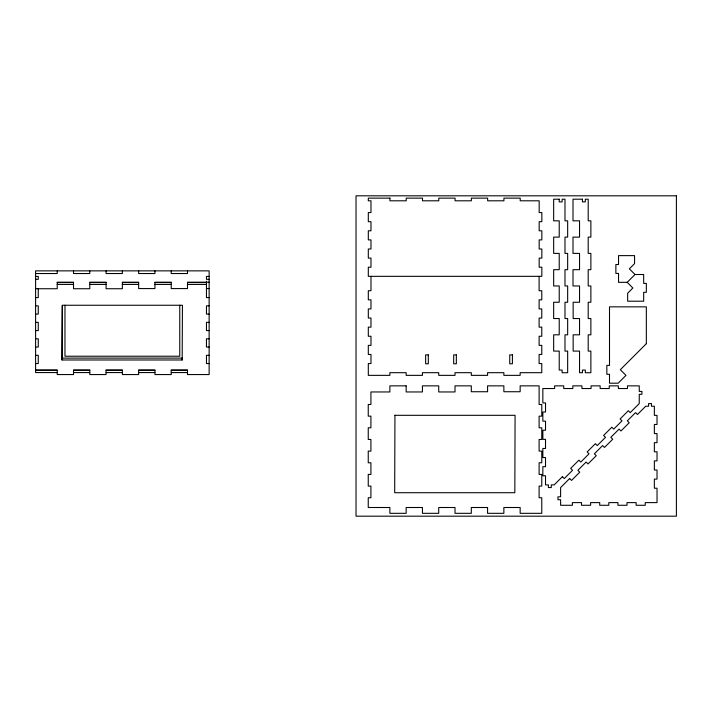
<?xml version="1.0" encoding="UTF-8"?>
<svg xmlns="http://www.w3.org/2000/svg" width="712" height="712" viewBox="0 0 712 712"><rect width="100%" height="100%" fill="white"/><g stroke="black" fill="none" stroke-linecap="round" stroke-linejoin="round"><path stroke-width="1.07" d="M62.042 359.987L62.3 305.252L182.432 305.252L182.183 359.987L62.042 359.987L62.291 305.555M627.201 282.326L635.024 274.503L643.675 274.503L643.675 283.403L646.345 283.403L646.345 292.303L643.675 292.303L643.675 301.203L627.655 301.203L627.655 293.193L632.861 287.986L627.201 282.326L618.541 282.326L618.541 273.426L615.871 273.426L615.871 264.526L618.541 264.526L618.541 255.626L634.561 255.626L634.561 263.636L629.355 268.842L635.024 274.503M35.6 273.533L57.227 273.533L57.227 270.863M35.6 276.425L38.27 276.425L38.27 279.309L35.6 279.309M209.132 276.425L206.462 276.425L206.462 279.309L209.132 279.309M209.132 282.192L187.505 282.192L187.505 288.582L171.218 288.582L171.218 282.192L154.94 282.192L154.94 288.582L138.653 288.582L138.653 282.192L122.366 282.192L122.366 288.734L106.079 288.734L106.079 282.192L89.792 282.192L89.792 288.734L73.514 288.734L73.514 282.192L57.227 282.192L57.227 288.734L35.6 288.734M57.227 282.539L73.514 282.539M89.792 282.539L106.079 282.539M122.366 282.539L138.653 282.539M154.94 282.539L171.218 282.539M187.505 282.539L206.462 282.539M57.227 284.435L73.514 284.435M89.792 284.435L106.079 284.435M122.366 284.435L138.653 284.435M154.94 284.435L171.218 284.435M187.505 284.435L206.462 284.435M206.462 288.582L209.132 288.582M35.6 297.607L38.27 297.607L38.27 288.582M209.132 297.607L206.462 297.607L206.462 281.285M35.6 305.849L38.27 305.849L38.27 314.09L35.6 314.09M209.132 305.849L206.462 305.849L206.462 314.09L209.132 314.09M35.6 322.331L38.27 322.331L38.27 330.573L35.6 330.573M209.132 322.331L206.462 322.331L206.462 330.573L209.132 330.573M35.6 338.814L38.27 338.814L38.27 347.055L35.6 347.055M209.132 338.814L206.462 338.814L206.462 347.055L209.132 347.055M35.6 355.297L38.27 355.297L38.27 363.538L35.6 363.538M209.132 355.297L206.462 355.297L206.462 363.538L209.132 363.538M62.042 358.1L182.183 358.1L182.183 359.987M35.6 369.893L57.227 369.893L57.227 374.557L73.514 374.557L73.514 369.893L89.792 369.893L89.792 374.557L106.079 374.557L106.079 369.893L122.366 369.893L122.366 374.557L138.653 374.557L138.653 369.893L154.94 369.893L154.94 374.557L171.218 374.557L171.218 369.893L187.505 369.893L187.505 374.557L209.132 374.557L209.132 270.863L35.6 270.863L35.6 372.563L57.227 372.563M35.6 370.445L57.227 370.445M73.514 370.445L89.792 370.445M106.079 370.445L122.366 370.445M138.653 370.445L154.94 370.445M171.218 370.445L187.505 370.445M73.514 372.563L89.792 372.563M106.079 372.563L122.366 372.563M138.653 372.563L154.94 372.563M171.218 372.563L187.505 372.563M539.109 276.327L539.109 290.719L541.779 290.719L541.779 299.832L539.109 299.832L539.109 308.937L541.779 308.937L541.779 318.042L539.109 318.042L539.109 327.146L541.779 327.146L541.779 336.26L539.109 336.26L539.109 345.365L541.779 345.365L541.779 354.469L539.109 354.469L539.109 363.574L541.779 363.574L541.779 372.688L520.152 372.688L520.152 375.358L503.865 375.358L503.865 372.688L487.578 372.688L487.578 375.358L471.299 375.358L471.299 372.688L455.012 372.688L455.012 375.358L438.726 375.358L438.726 372.688L422.438 372.688L422.438 375.358L406.151 375.358L406.151 372.688L389.873 372.688L389.873 375.358L368.309 375.358L368.309 363.574L370.979 363.574L370.979 354.469L368.309 354.469L368.309 345.365L370.979 345.365L370.979 336.26L368.309 336.26L368.309 327.146L370.979 327.146L370.979 318.042L368.309 318.042L368.309 308.937L370.979 308.937L370.979 299.832L368.309 299.832L368.309 290.719L370.979 290.719L370.979 276.327M187.505 270.863L187.505 273.533L171.218 273.533L171.218 270.863M179.762 305.252L179.762 356.223L64.97 356.223L64.97 305.252M154.94 270.863L154.94 273.533L138.653 273.533L138.653 270.863M122.366 270.863L122.366 273.533L106.079 273.533L106.079 270.863M89.792 270.863L89.792 273.533L73.514 273.533L73.514 270.863M394.946 415.31L394.688 492.713L514.829 492.713L515.079 415.31L394.946 415.31M646.345 343.682L620.321 369.706L625.981 375.375L618.167 383.198L609.508 383.198L609.508 374.298L606.838 374.298L606.838 365.398L609.508 365.398L609.508 306.845L646.345 306.845L646.345 343.682M562.409 476.648L554.167 484.89L551.284 484.89L551.284 487.56L548.4 487.56L548.4 484.89L545.517 484.89L545.517 475.785L542.847 475.785L542.847 466.672L545.517 466.672L545.517 457.567L542.847 457.567L542.847 448.462L545.517 448.462L545.517 439.357L542.847 439.357L542.847 430.244L545.517 430.244L545.517 421.139L542.847 421.139L542.847 412.034L545.517 412.034L545.517 402.93L542.847 402.93L542.847 388.53L554.621 388.53L554.621 385.86L563.726 385.86L563.726 388.53L572.831 388.53L572.831 385.86L581.944 385.86L581.944 388.53L591.049 388.53L591.049 385.86L600.154 385.86L600.154 388.53L609.258 388.53L609.258 385.86L618.372 385.86L618.372 388.53L627.477 388.53L627.477 385.86L639.251 385.86L639.251 391.422L641.921 391.422L641.921 394.306L639.251 394.306L639.251 403.579L630.227 412.604L628.34 410.717L620.099 418.959L621.985 420.845L613.744 429.087L611.857 427.2L603.616 435.441L605.503 437.328L597.261 445.57L595.374 443.683L587.133 451.924L589.02 453.811L580.778 462.052L578.892 460.166L570.65 468.407L572.537 470.294L564.296 478.535L562.409 476.648M569.636 478.535L560.611 487.56L560.611 496.834L557.95 496.834L557.95 499.726L560.611 499.726L560.611 505.28L572.395 505.28L572.395 502.61L581.499 502.61L581.499 505.28L590.604 505.28L590.604 502.61L599.718 502.61L599.718 505.28L608.822 505.28L608.822 502.61L617.927 502.61L617.927 505.28L627.032 505.28L627.032 502.61L636.145 502.61L636.145 505.28L645.25 505.28L645.25 502.61L657.025 502.61L657.025 488.218L654.355 488.218L654.355 479.105L657.025 479.105L657.025 470L654.355 470L654.355 460.895L657.025 460.895L657.025 451.791L654.355 451.791L654.355 442.677L657.025 442.677L657.025 433.572L654.355 433.572L654.355 424.468L657.025 424.468L657.025 415.363L654.355 415.363L654.355 406.249L651.471 406.249L651.471 403.579L648.587 403.579L648.587 406.249L645.695 406.249L637.454 414.491L635.567 412.604L627.325 420.845L629.212 422.732L620.971 430.974L619.084 429.087L610.843 437.328L612.729 439.215L604.488 447.456L602.601 445.57L594.36 453.811L596.247 455.698L588.005 463.939L586.118 462.052L577.877 470.294L579.764 472.181L571.522 480.422L569.636 478.535M676.4 195.818L356.036 195.818L356.036 516.182L676.4 516.182L676.4 195.818M389.936 198.132L368.309 198.132L368.309 200.802L370.979 200.802L370.979 212.577L368.309 212.577L368.309 221.69L370.979 221.69L370.979 230.795L368.309 230.795L368.309 239.9L370.979 239.9L370.979 249.004L368.309 249.004L368.309 258.118L370.979 258.118L370.979 267.223L368.309 267.223L368.309 276.327L541.841 276.327L541.841 267.223L539.171 267.223L539.171 258.118L541.841 258.118L541.841 249.004L539.171 249.004L539.171 239.9L541.841 239.9L541.841 230.795L539.171 230.795L539.171 221.69L541.841 221.69L541.841 212.577L539.171 212.577L539.171 200.802L520.214 200.802L520.214 198.132L503.927 198.132L503.927 200.802L487.649 200.802L487.649 198.132L471.362 198.132L471.362 200.802L455.075 200.802L455.075 198.132L438.788 198.132L438.788 200.802L422.501 200.802L422.501 198.132L406.223 198.132L406.223 200.802L389.936 200.802L389.936 198.132M559.223 199.2L553.66 199.2L553.66 220.827L559.223 220.827L559.223 237.114L553.66 237.114L553.66 253.392L559.223 253.392L559.223 269.679L553.66 269.679L553.66 285.966L559.223 285.966L559.223 302.253L553.66 302.253L553.66 318.54L559.223 318.54L559.223 334.818L553.66 334.818L553.66 351.105L559.223 351.105L559.223 370.062L562.106 370.062L562.106 372.732L567.66 372.732L567.66 351.105L564.99 351.105L564.99 334.818L567.66 334.818L567.66 318.54L564.99 318.54L564.99 302.253L567.66 302.253L567.66 285.966L564.99 285.966L564.99 269.679L567.66 269.679L567.66 253.392L564.99 253.392L564.99 237.114L567.66 237.114L567.66 220.827L564.99 220.827L564.99 199.2L562.106 199.2L562.106 201.87L559.223 201.87L559.223 199.2M582.434 199.2L573 199.2L573 220.827L579.541 220.827L579.541 237.114L573 237.114L573 253.392L579.541 253.392L579.541 269.679L573 269.679L573 285.966L579.541 285.966L579.541 302.253L573.151 302.253L573.151 318.54L579.541 318.54L579.541 334.818L573.151 334.818L573.151 351.105L579.541 351.105L579.541 372.732L582.434 372.732L582.434 370.062L585.317 370.062L585.317 372.732L590.871 372.732L590.871 351.105L588.201 351.105L588.201 334.818L590.871 334.818L590.871 318.54L588.201 318.54L588.201 302.253L590.871 302.253L590.871 285.966L588.201 285.966L588.201 269.679L590.871 269.679L590.871 253.392L588.201 253.392L588.201 237.114L590.871 237.114L590.871 220.827L588.201 220.827L588.201 199.2L585.317 199.2L585.317 201.87L582.434 201.87L582.434 199.2M428.312 354.887L425.642 354.887L425.642 363.788L428.312 363.788L428.312 354.887M456.348 354.887L453.678 354.887L453.678 363.788L456.348 363.788L456.348 354.887M512.409 354.887L509.739 354.887L509.739 363.788L512.409 363.788L512.409 354.887M406.151 385.86L389.873 385.86L389.873 391.956L370.916 391.956L370.916 404.496L368.246 404.496L368.246 416.155L370.916 416.155L370.916 427.805L368.246 427.805L368.246 439.464L370.916 439.464L370.916 451.114L368.246 451.114L368.246 462.773L370.916 462.773L370.916 474.432L368.246 474.432L368.246 486.082L370.916 486.082L370.916 497.741L368.246 497.741L368.246 507.505L389.873 507.505L389.873 513.325L406.151 513.325L406.151 507.505L422.438 507.505L422.438 513.325L438.726 513.325L438.726 507.505L455.012 507.505L455.012 513.325L471.299 513.325L471.299 507.505L487.578 507.505L487.578 513.325L503.865 513.325L503.865 507.505L520.152 507.505L520.152 513.325L541.779 513.325L541.779 497.741L539.109 497.741L539.109 486.082L541.779 486.082L541.779 474.432L539.109 474.432L539.109 462.773L541.779 462.773L541.779 451.114L539.109 451.114L539.109 439.464L541.779 439.464L541.779 427.805L539.109 427.805L539.109 416.155L541.779 416.155L541.779 404.496L539.109 404.496L539.109 385.86L520.152 385.86L520.152 391.733L503.865 391.733L503.865 385.86L487.578 385.86L487.578 391.733L471.299 391.733L471.299 385.86L455.012 385.86L455.012 391.956L438.726 391.956L438.726 385.86L422.438 385.86L422.438 391.956L406.151 391.956L406.151 385.86"/></g></svg>
